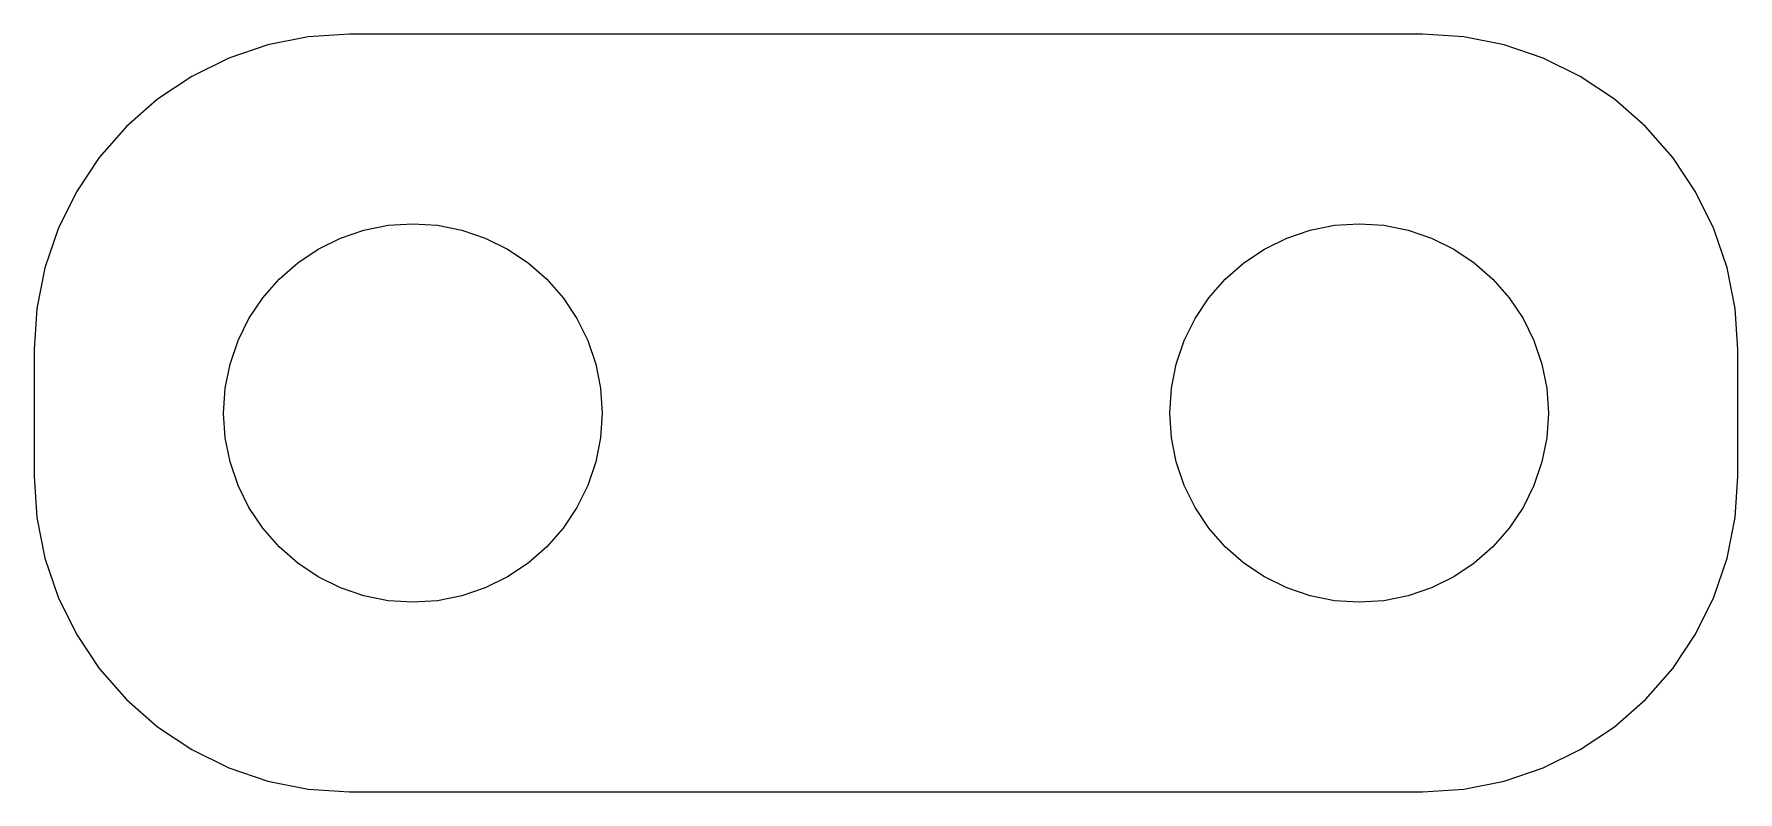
# Model space of a CAD drawing. Header units: metres. Extents: x -13.5 to 13.5, y -6 to 6.
import ezdxf

# ---------------------------------------------------------------- set-up
doc = ezdxf.new("R2010")
doc.units = ezdxf.units.M

msp = doc.modelspace()

# ---------------------------------------------------------------- linework, layer by layer
for p, q in [((-9.15762, 5.96222), (-9.79909, 5.83463)), ((-8.50499, 6.00499), (-9.15762, 5.96222)), ((8.50499, 6.00499), (-8.50499, 6.00499)), ((9.15762, 5.96222), (8.50499, 6.00499)), ((9.79909, 5.83463), (9.15762, 5.96222)), ((-9.79909, 5.83463), (-10.4184, 5.62439)), ((10.4184, 5.62439), (9.79909, 5.83463)), ((-10.4184, 5.62439), (-11.005, 5.33511)), ((11.005, 5.33511), (10.4184, 5.62439)), ((-11.005, 5.33511), (-11.5488, 4.97176)), ((11.5488, 4.97176), (11.005, 5.33511)), ((-11.5488, 4.97176), (-12.0405, 4.54053)), ((12.0405, 4.54053), (11.5488, 4.97176)), ((-12.0405, 4.54053), (-12.4718, 4.0488)), ((12.4718, 4.0488), (12.0405, 4.54053)), ((-12.4718, 4.0488), (-12.8351, 3.50499)), ((12.8351, 3.50499), (12.4718, 4.0488)), ((-12.8351, 3.50499), (-13.1244, 2.91841)), ((13.1244, 2.91841), (12.8351, 3.50499)), ((-8.27644, 2.89777), (-7.89157, 2.97432)), ((-7.89157, 2.97432), (-7.5, 3)), ((-7.5, 3), (-7.10841, 2.97432)), ((-7.10841, 2.97432), (-6.72354, 2.89777)), ((6.72354, 2.89777), (7.10841, 2.97432)), ((7.10841, 2.97432), (7.5, 3)), ((7.5, 3), (7.89157, 2.97432)), ((7.89157, 2.97432), (8.27644, 2.89777)), ((-13.1244, 2.91841), (-13.3346, 2.29909)), ((-9, 2.59807), (-8.64804, 2.77164)), ((-8.64804, 2.77164), (-8.27644, 2.89777)), ((-6.72354, 2.89777), (-6.35194, 2.77164)), ((-6.35194, 2.77164), (-6, 2.59807)), ((6, 2.59807), (6.35194, 2.77164)), ((6.35194, 2.77164), (6.72354, 2.89777)), ((8.27644, 2.89777), (8.64804, 2.77164)), ((8.64804, 2.77164), (9, 2.59807)), ((13.3346, 2.29909), (13.1244, 2.91841)), ((-9.32628, 2.38005), (-9, 2.59807)), ((-6, 2.59807), (-5.67371, 2.38005)), ((5.67371, 2.38005), (6, 2.59807)), ((9, 2.59807), (9.32628, 2.38005)), ((-13.3346, 2.29909), (-13.4622, 1.65762)), ((-9.62131, 2.12131), (-9.32628, 2.38005)), ((-5.67371, 2.38005), (-5.37868, 2.12131)), ((5.37868, 2.12131), (5.67371, 2.38005)), ((9.32628, 2.38005), (9.62131, 2.12131)), ((13.4622, 1.65762), (13.3346, 2.29909)), ((-9.88005, 1.82628), (-9.62131, 2.12131)), ((-5.37868, 2.12131), (-5.11993, 1.82628)), ((5.11993, 1.82628), (5.37868, 2.12131)), ((9.62131, 2.12131), (9.88005, 1.82628)), ((-13.4622, 1.65762), (-13.505, 1.00499)), ((-10.0981, 1.5), (-9.88005, 1.82628)), ((-5.11993, 1.82628), (-4.90192, 1.5)), ((4.90192, 1.5), (5.11993, 1.82628)), ((9.88005, 1.82628), (10.0981, 1.5)), ((13.505, 1.00499), (13.4622, 1.65762)), ((-10.2716, 1.14804), (-10.0981, 1.5)), ((-4.90192, 1.5), (-4.72835, 1.14804)), ((4.72835, 1.14804), (4.90192, 1.5)), ((10.0981, 1.5), (10.2716, 1.14804)), ((-10.3978, 0.776443), (-10.2716, 1.14804)), ((-4.72835, 1.14804), (-4.60222, 0.776443)), ((4.60222, 0.776443), (4.72835, 1.14804)), ((10.2716, 1.14804), (10.3978, 0.776443)), ((-13.505, 1.00499), (-13.505, -1.00499)), ((13.505, -1.00499), (13.505, 1.00499)), ((-10.4743, 0.391571), (-10.3978, 0.776443)), ((-4.60222, 0.776443), (-4.52567, 0.391571)), ((4.52567, 0.391571), (4.60222, 0.776443)), ((10.3978, 0.776443), (10.4743, 0.391571)), ((-10.5, 0), (-10.4743, 0.391571)), ((-4.52567, 0.391571), (-4.5, 0)), ((4.5, 0), (4.52567, 0.391571)), ((10.4743, 0.391571), (10.5, 0)), ((-10.4743, -0.391571), (-10.5, 0)), ((-4.5, 0), (-4.52567, -0.391571)), ((4.52567, -0.391571), (4.5, 0)), ((10.5, 0), (10.4743, -0.391571)), ((-10.3978, -0.776443), (-10.4743, -0.391571)), ((-4.52567, -0.391571), (-4.60222, -0.776443)), ((4.60222, -0.776443), (4.52567, -0.391571)), ((10.4743, -0.391571), (10.3978, -0.776443)), ((-10.2716, -1.14804), (-10.3978, -0.776443)), ((-4.60222, -0.776443), (-4.72835, -1.14804)), ((4.72835, -1.14804), (4.60222, -0.776443)), ((10.3978, -0.776443), (10.2716, -1.14804)), ((-13.505, -1.00499), (-13.4622, -1.65762)), ((13.4622, -1.65762), (13.505, -1.00499)), ((-10.0981, -1.5), (-10.2716, -1.14804)), ((-4.72835, -1.14804), (-4.90192, -1.5)), ((4.90192, -1.5), (4.72835, -1.14804)), ((10.2716, -1.14804), (10.0981, -1.5)), ((-9.88005, -1.82628), (-10.0981, -1.5)), ((-4.90192, -1.5), (-5.11993, -1.82628)), ((5.11993, -1.82628), (4.90192, -1.5)), ((10.0981, -1.5), (9.88005, -1.82628)), ((-13.4622, -1.65762), (-13.3346, -2.29909)), ((-9.62131, -2.12131), (-9.88005, -1.82628)), ((-5.11993, -1.82628), (-5.37868, -2.12131)), ((5.37868, -2.12131), (5.11993, -1.82628)), ((9.88005, -1.82628), (9.62131, -2.12131)), ((13.3346, -2.29909), (13.4622, -1.65762)), ((-9.32628, -2.38005), (-9.62131, -2.12131)), ((-5.37868, -2.12131), (-5.67371, -2.38005)), ((5.67371, -2.38005), (5.37868, -2.12131)), ((9.62131, -2.12131), (9.32628, -2.38005)), ((-13.3346, -2.29909), (-13.1244, -2.91841)), ((-9, -2.59807), (-9.32628, -2.38005)), ((-5.67371, -2.38005), (-6, -2.59807)), ((6, -2.59807), (5.67371, -2.38005)), ((9.32628, -2.38005), (9, -2.59807)), ((13.1244, -2.91841), (13.3346, -2.29909)), ((-8.64804, -2.77164), (-9, -2.59807)), ((-6, -2.59807), (-6.35194, -2.77164)), ((6.35194, -2.77164), (6, -2.59807)), ((9, -2.59807), (8.64804, -2.77164)), ((-13.1244, -2.91841), (-12.8351, -3.50499)), ((-8.27644, -2.89777), (-8.64804, -2.77164)), ((-7.89157, -2.97432), (-8.27644, -2.89777)), ((-6.72354, -2.89777), (-7.10841, -2.97432)), ((-6.35194, -2.77164), (-6.72354, -2.89777)), ((6.72354, -2.89777), (6.35194, -2.77164)), ((7.10841, -2.97432), (6.72354, -2.89777)), ((8.27644, -2.89777), (7.89157, -2.97432)), ((8.64804, -2.77164), (8.27644, -2.89777)), ((12.8351, -3.50499), (13.1244, -2.91841)), ((-7.5, -3), (-7.89157, -2.97432)), ((-7.10841, -2.97432), (-7.5, -3)), ((7.5, -3), (7.10841, -2.97432)), ((7.89157, -2.97432), (7.5, -3)), ((-12.8351, -3.50499), (-12.4718, -4.0488)), ((12.4718, -4.0488), (12.8351, -3.50499)), ((-12.4718, -4.0488), (-12.0405, -4.54053)), ((12.0405, -4.54053), (12.4718, -4.0488)), ((-12.0405, -4.54053), (-11.5488, -4.97176)), ((11.5488, -4.97176), (12.0405, -4.54053)), ((-11.5488, -4.97176), (-11.005, -5.33511)), ((11.005, -5.33511), (11.5488, -4.97176)), ((-11.005, -5.33511), (-10.4184, -5.62439)), ((10.4184, -5.62439), (11.005, -5.33511)), ((-10.4184, -5.62439), (-9.79909, -5.83463)), ((9.79909, -5.83463), (10.4184, -5.62439)), ((-9.79909, -5.83463), (-9.15762, -5.96222)), ((9.15762, -5.96222), (9.79909, -5.83463)), ((-9.15762, -5.96222), (-8.50499, -6.00499)), ((-8.50499, -6.00499), (8.50499, -6.00499)), ((8.50499, -6.00499), (9.15762, -5.96222))]:
    msp.add_line(p, q)

doc.saveas('drawing.dxf')
